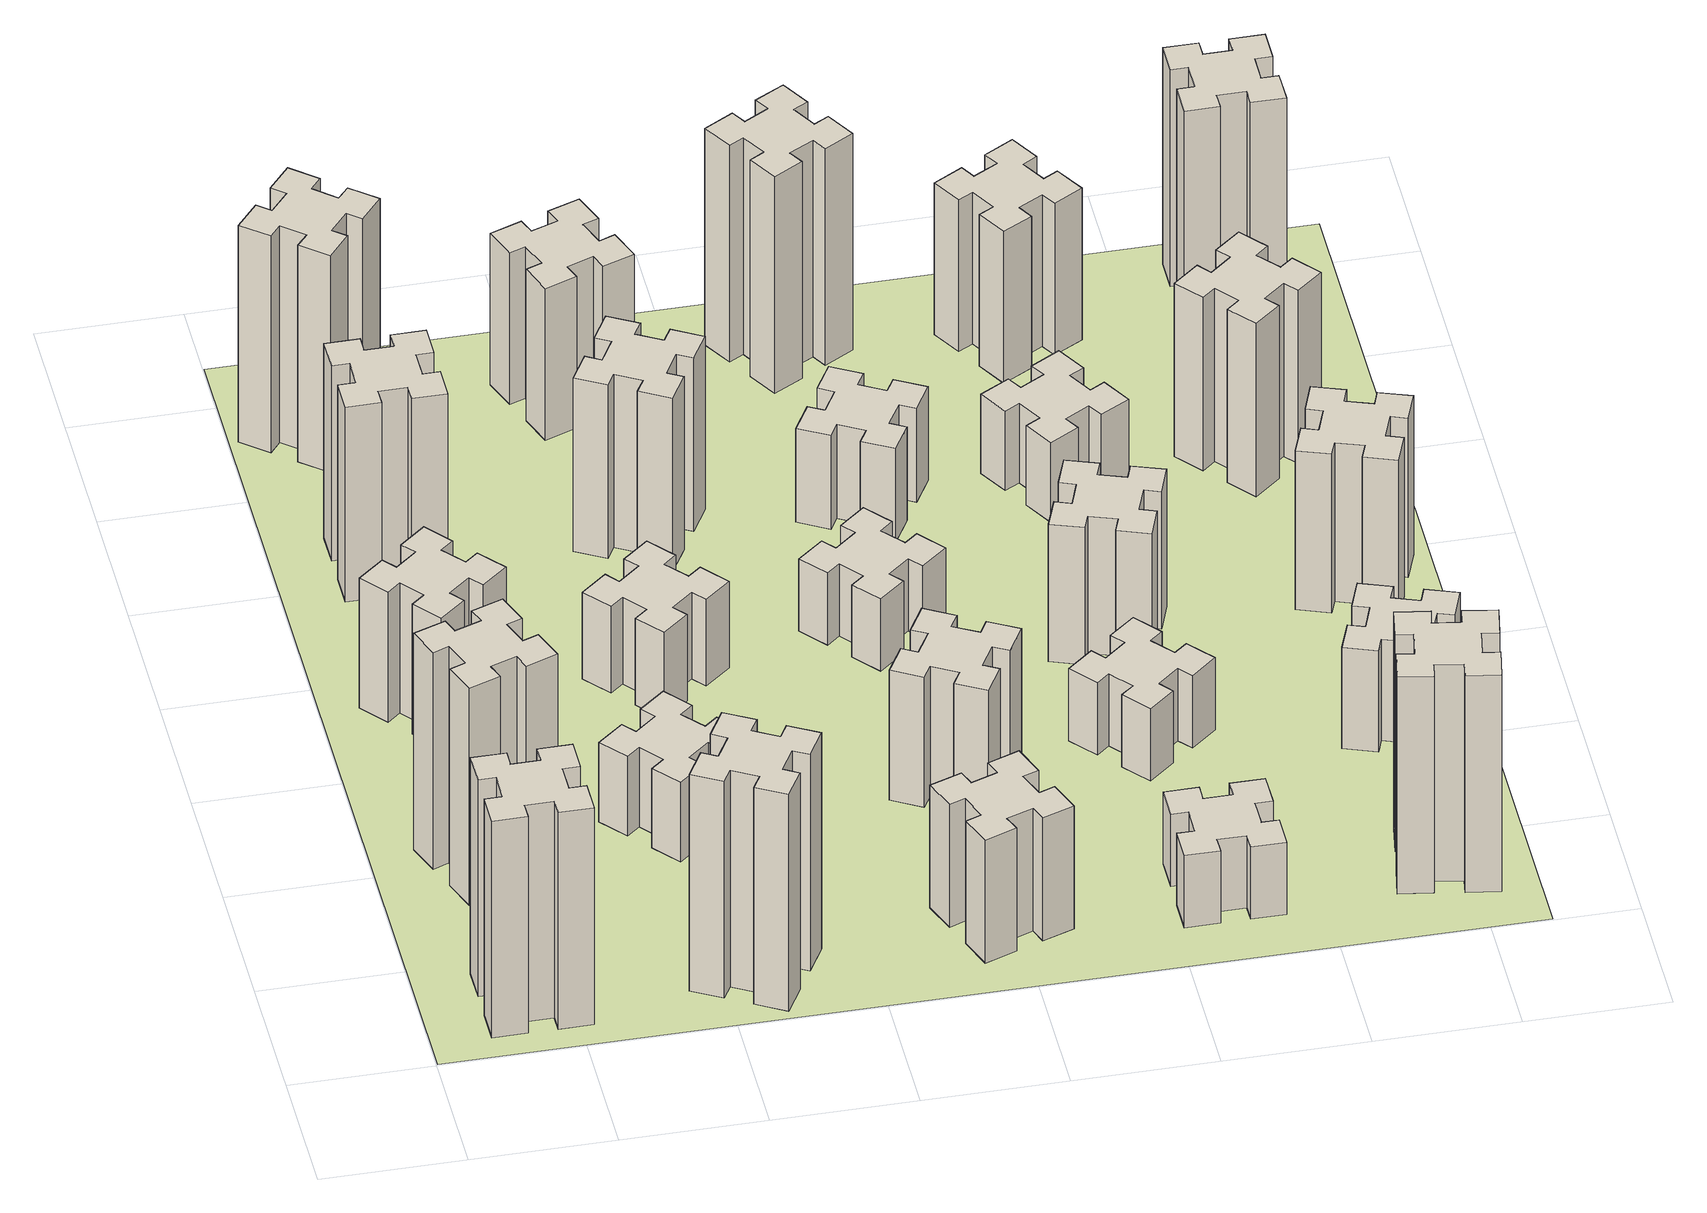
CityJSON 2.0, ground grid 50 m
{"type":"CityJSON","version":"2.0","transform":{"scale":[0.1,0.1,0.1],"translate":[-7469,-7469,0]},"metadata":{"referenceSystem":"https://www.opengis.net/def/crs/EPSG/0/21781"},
"CityObjects":{
"building1":{"type":"Building","attributes":{"class":"1000","function":"1000","usage":"1000","yearOfConstruction":2016,"roofType":"1000","measuredHeight":90,"storeysAboveGround":30,"storeysBelowGround":0},"geometry":[{"type":"Solid","lod":"1","boundaries":[[[[0,1,2,3,4,5,6,7,8,9,10,11,12,13,14,15,16,17,18,19]],[[17,16,20,21]],[[16,15,22,20]],[[15,14,23,22]],[[14,13,24,23]],[[13,12,25,24]],[[12,11,26,25]],[[11,10,27,26]],[[10,9,28,27]],[[9,8,29,28]],[[8,7,30,29]],[[7,6,31,30]],[[6,5,32,31]],[[5,4,33,32]],[[4,3,34,33]],[[3,2,35,34]],[[2,1,36,35]],[[1,0,37,36]],[[0,19,38,37]],[[19,18,39,38]],[[18,17,21,39]],[[24,25,26,27,28,29,30,31,32,33,34,35,36,37,38,39,21,20,22,23]]]]}]},
"building2":{"type":"Building","attributes":{"class":"1000","function":"1000","usage":"1000","yearOfConstruction":2016,"roofType":"1000","measuredHeight":90,"storeysAboveGround":30,"storeysBelowGround":0},"geometry":[{"type":"Solid","lod":"1","boundaries":[[[[40,41,42,43,44,45,46,47,48,49,50,51,52,53,54,55,56,57,58,59]],[[57,56,60,61]],[[56,55,62,60]],[[55,54,63,62]],[[54,53,64,63]],[[53,52,65,64]],[[52,51,66,65]],[[51,50,67,66]],[[50,49,68,67]],[[49,48,69,68]],[[48,47,70,69]],[[47,46,71,70]],[[46,45,72,71]],[[45,44,73,72]],[[44,43,74,73]],[[43,42,75,74]],[[42,41,76,75]],[[41,40,77,76]],[[40,59,78,77]],[[59,58,79,78]],[[58,57,61,79]],[[64,65,66,67,68,69,70,71,72,73,74,75,76,77,78,79,61,60,62,63]]]]}]},
"building3":{"type":"Building","attributes":{"class":"1000","function":"1000","usage":"1000","yearOfConstruction":2016,"roofType":"1000","measuredHeight":54,"storeysAboveGround":30,"storeysBelowGround":0},"geometry":[{"type":"Solid","lod":"1","boundaries":[[[[80,81,82,83,84,85,86,87,88,89,90,91,92,93,94,95,96,97,98,99]],[[97,96,100,101]],[[96,95,102,100]],[[95,94,103,102]],[[94,93,104,103]],[[93,92,105,104]],[[92,91,106,105]],[[91,90,107,106]],[[90,89,108,107]],[[89,88,109,108]],[[88,87,110,109]],[[87,86,111,110]],[[86,85,112,111]],[[85,84,113,112]],[[84,83,114,113]],[[83,82,115,114]],[[82,81,116,115]],[[81,80,117,116]],[[80,99,118,117]],[[99,98,119,118]],[[98,97,101,119]],[[104,105,106,107,108,109,110,111,112,113,114,115,116,117,118,119,101,100,102,103]]]]}]},
"building4":{"type":"Building","attributes":{"class":"1000","function":"1000","usage":"1000","yearOfConstruction":2016,"roofType":"1000","measuredHeight":81,"storeysAboveGround":30,"storeysBelowGround":0},"geometry":[{"type":"Solid","lod":"1","boundaries":[[[[120,121,122,123,124,125,126,127,128,129,130,131,132,133,134,135,136,137,138,139]],[[137,136,140,141]],[[136,135,142,140]],[[135,134,143,142]],[[134,133,144,143]],[[133,132,145,144]],[[132,131,146,145]],[[131,130,147,146]],[[130,129,148,147]],[[129,128,149,148]],[[128,127,150,149]],[[127,126,151,150]],[[126,125,152,151]],[[125,124,153,152]],[[124,123,154,153]],[[123,122,155,154]],[[122,121,156,155]],[[121,120,157,156]],[[120,139,158,157]],[[139,138,159,158]],[[138,137,141,159]],[[144,145,146,147,148,149,150,151,152,153,154,155,156,157,158,159,141,140,142,143]]]]}]},
"building5":{"type":"Building","attributes":{"class":"1000","function":"1000","usage":"1000","yearOfConstruction":2016,"roofType":"1000","measuredHeight":90,"storeysAboveGround":30,"storeysBelowGround":0},"geometry":[{"type":"Solid","lod":"1","boundaries":[[[[160,161,162,163,164,165,166,167,168,169,170,171,172,173,174,175,176,177,178,179]],[[177,176,180,181]],[[176,175,182,180]],[[175,174,183,182]],[[174,173,184,183]],[[173,172,185,184]],[[172,171,186,185]],[[171,170,187,186]],[[170,169,188,187]],[[169,168,189,188]],[[168,167,190,189]],[[167,166,191,190]],[[166,165,192,191]],[[165,164,193,192]],[[164,163,194,193]],[[163,162,195,194]],[[162,161,196,195]],[[161,160,197,196]],[[160,179,198,197]],[[179,178,199,198]],[[178,177,181,199]],[[184,185,186,187,188,189,190,191,192,193,194,195,196,197,198,199,181,180,182,183]]]]}]},
"building6":{"type":"Building","attributes":{"class":"1000","function":"1000","usage":"1000","yearOfConstruction":2016,"roofType":"1000","measuredHeight":90,"storeysAboveGround":30,"storeysBelowGround":0},"geometry":[{"type":"Solid","lod":"1","boundaries":[[[[200,201,202,203,204,205,206,207,208,209,210,211,212,213,214,215,216,217,218,219]],[[217,216,220,221]],[[216,215,222,220]],[[215,214,223,222]],[[214,213,224,223]],[[213,212,225,224]],[[212,211,226,225]],[[211,210,227,226]],[[210,209,228,227]],[[209,208,229,228]],[[208,207,230,229]],[[207,206,231,230]],[[206,205,232,231]],[[205,204,233,232]],[[204,203,234,233]],[[203,202,235,234]],[[202,201,236,235]],[[201,200,237,236]],[[200,219,238,237]],[[219,218,239,238]],[[218,217,221,239]],[[224,225,226,227,228,229,230,231,232,233,234,235,236,237,238,239,221,220,222,223]]]]}]},
"building7":{"type":"Building","attributes":{"class":"1000","function":"1000","usage":"1000","yearOfConstruction":2016,"roofType":"1000","measuredHeight":33,"storeysAboveGround":30,"storeysBelowGround":0},"geometry":[{"type":"Solid","lod":"1","boundaries":[[[[240,241,242,243,244,245,246,247,248,249,250,251,252,253,254,255,256,257,258,259]],[[257,256,260,261]],[[256,255,262,260]],[[255,254,263,262]],[[254,253,264,263]],[[253,252,265,264]],[[252,251,266,265]],[[251,250,267,266]],[[250,249,268,267]],[[249,248,269,268]],[[248,247,270,269]],[[247,246,271,270]],[[246,245,272,271]],[[245,244,273,272]],[[244,243,274,273]],[[243,242,275,274]],[[242,241,276,275]],[[241,240,277,276]],[[240,259,278,277]],[[259,258,279,278]],[[258,257,261,279]],[[264,265,266,267,268,269,270,271,272,273,274,275,276,277,278,279,261,260,262,263]]]]}]},
"building8":{"type":"Building","attributes":{"class":"1000","function":"1000","usage":"1000","yearOfConstruction":2016,"roofType":"1000","measuredHeight":36,"storeysAboveGround":30,"storeysBelowGround":0},"geometry":[{"type":"Solid","lod":"1","boundaries":[[[[280,281,282,283,284,285,286,287,288,289,290,291,292,293,294,295,296,297,298,299]],[[297,296,300,301]],[[296,295,302,300]],[[295,294,303,302]],[[294,293,304,303]],[[293,292,305,304]],[[292,291,306,305]],[[291,290,307,306]],[[290,289,308,307]],[[289,288,309,308]],[[288,287,310,309]],[[287,286,311,310]],[[286,285,312,311]],[[285,284,313,312]],[[284,283,314,313]],[[283,282,315,314]],[[282,281,316,315]],[[281,280,317,316]],[[280,299,318,317]],[[299,298,319,318]],[[298,297,301,319]],[[304,305,306,307,308,309,310,311,312,313,314,315,316,317,318,319,301,300,302,303]]]]}]},
"building9":{"type":"Building","attributes":{"class":"1000","function":"1000","usage":"1000","yearOfConstruction":2016,"roofType":"1000","measuredHeight":72,"storeysAboveGround":30,"storeysBelowGround":0},"geometry":[{"type":"Solid","lod":"1","boundaries":[[[[320,321,322,323,324,325,326,327,328,329,330,331,332,333,334,335,336,337,338,339]],[[337,336,340,341]],[[336,335,342,340]],[[335,334,343,342]],[[334,333,344,343]],[[333,332,345,344]],[[332,331,346,345]],[[331,330,347,346]],[[330,329,348,347]],[[329,328,349,348]],[[328,327,350,349]],[[327,326,351,350]],[[326,325,352,351]],[[325,324,353,352]],[[324,323,354,353]],[[323,322,355,354]],[[322,321,356,355]],[[321,320,357,356]],[[320,339,358,357]],[[339,338,359,358]],[[338,337,341,359]],[[344,345,346,347,348,349,350,351,352,353,354,355,356,357,358,359,341,340,342,343]]]]}]},
"building10":{"type":"Building","attributes":{"class":"1000","function":"1000","usage":"1000","yearOfConstruction":2016,"roofType":"1000","measuredHeight":51,"storeysAboveGround":30,"storeysBelowGround":0},"geometry":[{"type":"Solid","lod":"1","boundaries":[[[[360,361,362,363,364,365,366,367,368,369,370,371,372,373,374,375,376,377,378,379]],[[377,376,380,381]],[[376,375,382,380]],[[375,374,383,382]],[[374,373,384,383]],[[373,372,385,384]],[[372,371,386,385]],[[371,370,387,386]],[[370,369,388,387]],[[369,368,389,388]],[[368,367,390,389]],[[367,366,391,390]],[[366,365,392,391]],[[365,364,393,392]],[[364,363,394,393]],[[363,362,395,394]],[[362,361,396,395]],[[361,360,397,396]],[[360,379,398,397]],[[379,378,399,398]],[[378,377,381,399]],[[384,385,386,387,388,389,390,391,392,393,394,395,396,397,398,399,381,380,382,383]]]]}]},
"building11":{"type":"Building","attributes":{"class":"1000","function":"1000","usage":"1000","yearOfConstruction":2016,"roofType":"1000","measuredHeight":63,"storeysAboveGround":30,"storeysBelowGround":0},"geometry":[{"type":"Solid","lod":"1","boundaries":[[[[400,401,402,403,404,405,406,407,408,409,410,411,412,413,414,415,416,417,418,419]],[[417,416,420,421]],[[416,415,422,420]],[[415,414,423,422]],[[414,413,424,423]],[[413,412,425,424]],[[412,411,426,425]],[[411,410,427,426]],[[410,409,428,427]],[[409,408,429,428]],[[408,407,430,429]],[[407,406,431,430]],[[406,405,432,431]],[[405,404,433,432]],[[404,403,434,433]],[[403,402,435,434]],[[402,401,436,435]],[[401,400,437,436]],[[400,419,438,437]],[[419,418,439,438]],[[418,417,421,439]],[[424,425,426,427,428,429,430,431,432,433,434,435,436,437,438,439,421,420,422,423]]]]}]},
"building12":{"type":"Building","attributes":{"class":"1000","function":"1000","usage":"1000","yearOfConstruction":2016,"roofType":"1000","measuredHeight":54,"storeysAboveGround":30,"storeysBelowGround":0},"geometry":[{"type":"Solid","lod":"1","boundaries":[[[[440,441,442,443,444,445,446,447,448,449,450,451,452,453,454,455,456,457,458,459]],[[457,456,460,461]],[[456,455,462,460]],[[455,454,463,462]],[[454,453,464,463]],[[453,452,465,464]],[[452,451,466,465]],[[451,450,467,466]],[[450,449,468,467]],[[449,448,469,468]],[[448,447,470,469]],[[447,446,471,470]],[[446,445,472,471]],[[445,444,473,472]],[[444,443,474,473]],[[443,442,475,474]],[[442,441,476,475]],[[441,440,477,476]],[[440,459,478,477]],[[459,458,479,478]],[[458,457,461,479]],[[464,465,466,467,468,469,470,471,472,473,474,475,476,477,478,479,461,460,462,463]]]]}]},
"building13":{"type":"Building","attributes":{"class":"1000","function":"1000","usage":"1000","yearOfConstruction":2016,"roofType":"1000","measuredHeight":30,"storeysAboveGround":30,"storeysBelowGround":0},"geometry":[{"type":"Solid","lod":"1","boundaries":[[[[480,481,482,483,484,485,486,487,488,489,490,491,492,493,494,495,496,497,498,499]],[[497,496,500,501]],[[496,495,502,500]],[[495,494,503,502]],[[494,493,504,503]],[[493,492,505,504]],[[492,491,506,505]],[[491,490,507,506]],[[490,489,508,507]],[[489,488,509,508]],[[488,487,510,509]],[[487,486,511,510]],[[486,485,512,511]],[[485,484,513,512]],[[484,483,514,513]],[[483,482,515,514]],[[482,481,516,515]],[[481,480,517,516]],[[480,499,518,517]],[[499,498,519,518]],[[498,497,501,519]],[[504,505,506,507,508,509,510,511,512,513,514,515,516,517,518,519,501,500,502,503]]]]}]},
"building14":{"type":"Building","attributes":{"class":"1000","function":"1000","usage":"1000","yearOfConstruction":2016,"roofType":"1000","measuredHeight":39,"storeysAboveGround":30,"storeysBelowGround":0},"geometry":[{"type":"Solid","lod":"1","boundaries":[[[[520,521,522,523,524,525,526,527,528,529,530,531,532,533,534,535,536,537,538,539]],[[537,536,540,541]],[[536,535,542,540]],[[535,534,543,542]],[[534,533,544,543]],[[533,532,545,544]],[[532,531,546,545]],[[531,530,547,546]],[[530,529,548,547]],[[529,528,549,548]],[[528,527,550,549]],[[527,526,551,550]],[[526,525,552,551]],[[525,524,553,552]],[[524,523,554,553]],[[523,522,555,554]],[[522,521,556,555]],[[521,520,557,556]],[[520,539,558,557]],[[539,538,559,558]],[[538,537,541,559]],[[544,545,546,547,548,549,550,551,552,553,554,555,556,557,558,559,541,540,542,543]]]]}]},
"building15":{"type":"Building","attributes":{"class":"1000","function":"1000","usage":"1000","yearOfConstruction":2016,"roofType":"1000","measuredHeight":30,"storeysAboveGround":30,"storeysBelowGround":0},"geometry":[{"type":"Solid","lod":"1","boundaries":[[[[560,561,562,563,564,565,566,567,568,569,570,571,572,573,574,575,576,577,578,579]],[[577,576,580,581]],[[576,575,582,580]],[[575,574,583,582]],[[574,573,584,583]],[[573,572,585,584]],[[572,571,586,585]],[[571,570,587,586]],[[570,569,588,587]],[[569,568,589,588]],[[568,567,590,589]],[[567,566,591,590]],[[566,565,592,591]],[[565,564,593,592]],[[564,563,594,593]],[[563,562,595,594]],[[562,561,596,595]],[[561,560,597,596]],[[560,579,598,597]],[[579,578,599,598]],[[578,577,581,599]],[[584,585,586,587,588,589,590,591,592,593,594,595,596,597,598,599,581,580,582,583]]]]}]},
"building16":{"type":"Building","attributes":{"class":"1000","function":"1000","usage":"1000","yearOfConstruction":2016,"roofType":"1000","measuredHeight":90,"storeysAboveGround":30,"storeysBelowGround":0},"geometry":[{"type":"Solid","lod":"1","boundaries":[[[[600,601,602,603,604,605,606,607,608,609,610,611,612,613,614,615,616,617,618,619]],[[617,616,620,621]],[[616,615,622,620]],[[615,614,623,622]],[[614,613,624,623]],[[613,612,625,624]],[[612,611,626,625]],[[611,610,627,626]],[[610,609,628,627]],[[609,608,629,628]],[[608,607,630,629]],[[607,606,631,630]],[[606,605,632,631]],[[605,604,633,632]],[[604,603,634,633]],[[603,602,635,634]],[[602,601,636,635]],[[601,600,637,636]],[[600,619,638,637]],[[619,618,639,638]],[[618,617,621,639]],[[624,625,626,627,628,629,630,631,632,633,634,635,636,637,638,639,621,620,622,623]]]]}]},
"building17":{"type":"Building","attributes":{"class":"1000","function":"1000","usage":"1000","yearOfConstruction":2016,"roofType":"1000","measuredHeight":30,"storeysAboveGround":30,"storeysBelowGround":0},"geometry":[{"type":"Solid","lod":"1","boundaries":[[[[640,641,642,643,644,645,646,647,648,649,650,651,652,653,654,655,656,657,658,659]],[[657,656,660,661]],[[656,655,662,660]],[[655,654,663,662]],[[654,653,664,663]],[[653,652,665,664]],[[652,651,666,665]],[[651,650,667,666]],[[650,649,668,667]],[[649,648,669,668]],[[648,647,670,669]],[[647,646,671,670]],[[646,645,672,671]],[[645,644,673,672]],[[644,643,674,673]],[[643,642,675,674]],[[642,641,676,675]],[[641,640,677,676]],[[640,659,678,677]],[[659,658,679,678]],[[658,657,661,679]],[[664,665,666,667,668,669,670,671,672,673,674,675,676,677,678,679,661,660,662,663]]]]}]},
"building18":{"type":"Building","attributes":{"class":"1000","function":"1000","usage":"1000","yearOfConstruction":2016,"roofType":"1000","measuredHeight":57,"storeysAboveGround":30,"storeysBelowGround":0},"geometry":[{"type":"Solid","lod":"1","boundaries":[[[[680,681,682,683,684,685,686,687,688,689,690,691,692,693,694,695,696,697,698,699]],[[697,696,700,701]],[[696,695,702,700]],[[695,694,703,702]],[[694,693,704,703]],[[693,692,705,704]],[[692,691,706,705]],[[691,690,707,706]],[[690,689,708,707]],[[689,688,709,708]],[[688,687,710,709]],[[687,686,711,710]],[[686,685,712,711]],[[685,684,713,712]],[[684,683,714,713]],[[683,682,715,714]],[[682,681,716,715]],[[681,680,717,716]],[[680,699,718,717]],[[699,698,719,718]],[[698,697,701,719]],[[704,705,706,707,708,709,710,711,712,713,714,715,716,717,718,719,701,700,702,703]]]]}]},
"building19":{"type":"Building","attributes":{"class":"1000","function":"1000","usage":"1000","yearOfConstruction":2016,"roofType":"1000","measuredHeight":33,"storeysAboveGround":30,"storeysBelowGround":0},"geometry":[{"type":"Solid","lod":"1","boundaries":[[[[720,721,722,723,724,725,726,727,728,729,730,731,732,733,734,735,736,737,738,739]],[[737,736,740,741]],[[736,735,742,740]],[[735,734,743,742]],[[734,733,744,743]],[[733,732,745,744]],[[732,731,746,745]],[[731,730,747,746]],[[730,729,748,747]],[[729,728,749,748]],[[728,727,750,749]],[[727,726,751,750]],[[726,725,752,751]],[[725,724,753,752]],[[724,723,754,753]],[[723,722,755,754]],[[722,721,756,755]],[[721,720,757,756]],[[720,739,758,757]],[[739,738,759,758]],[[738,737,741,759]],[[744,745,746,747,748,749,750,751,752,753,754,755,756,757,758,759,741,740,742,743]]]]}]},
"building20":{"type":"Building","attributes":{"class":"1000","function":"1000","usage":"1000","yearOfConstruction":2016,"roofType":"1000","measuredHeight":90,"storeysAboveGround":30,"storeysBelowGround":0},"geometry":[{"type":"Solid","lod":"1","boundaries":[[[[760,761,762,763,764,765,766,767,768,769,770,771,772,773,774,775,776,777,778,779]],[[777,776,780,781]],[[776,775,782,780]],[[775,774,783,782]],[[774,773,784,783]],[[773,772,785,784]],[[772,771,786,785]],[[771,770,787,786]],[[770,769,788,787]],[[769,768,789,788]],[[768,767,790,789]],[[767,766,791,790]],[[766,765,792,791]],[[765,764,793,792]],[[764,763,794,793]],[[763,762,795,794]],[[762,761,796,795]],[[761,760,797,796]],[[760,779,798,797]],[[779,778,799,798]],[[778,777,781,799]],[[784,785,786,787,788,789,790,791,792,793,794,795,796,797,798,799,781,780,782,783]]]]}]},
"building21":{"type":"Building","attributes":{"class":"1000","function":"1000","usage":"1000","yearOfConstruction":2016,"roofType":"1000","measuredHeight":63,"storeysAboveGround":30,"storeysBelowGround":0},"geometry":[{"type":"Solid","lod":"1","boundaries":[[[[800,801,802,803,804,805,806,807,808,809,810,811,812,813,814,815,816,817,818,819]],[[817,816,820,821]],[[816,815,822,820]],[[815,814,823,822]],[[814,813,824,823]],[[813,812,825,824]],[[812,811,826,825]],[[811,810,827,826]],[[810,809,828,827]],[[809,808,829,828]],[[808,807,830,829]],[[807,806,831,830]],[[806,805,832,831]],[[805,804,833,832]],[[804,803,834,833]],[[803,802,835,834]],[[802,801,836,835]],[[801,800,837,836]],[[800,819,838,837]],[[819,818,839,838]],[[818,817,821,839]],[[824,825,826,827,828,829,830,831,832,833,834,835,836,837,838,839,821,820,822,823]]]]}]},
"building22":{"type":"Building","attributes":{"class":"1000","function":"1000","usage":"1000","yearOfConstruction":2016,"roofType":"1000","measuredHeight":42,"storeysAboveGround":30,"storeysBelowGround":0},"geometry":[{"type":"Solid","lod":"1","boundaries":[[[[840,841,842,843,844,845,846,847,848,849,850,851,852,853,854,855,856,857,858,859]],[[857,856,860,861]],[[856,855,862,860]],[[855,854,863,862]],[[854,853,864,863]],[[853,852,865,864]],[[852,851,866,865]],[[851,850,867,866]],[[850,849,868,867]],[[849,848,869,868]],[[848,847,870,869]],[[847,846,871,870]],[[846,845,872,871]],[[845,844,873,872]],[[844,843,874,873]],[[843,842,875,874]],[[842,841,876,875]],[[841,840,877,876]],[[840,859,878,877]],[[859,858,879,878]],[[858,857,861,879]],[[864,865,866,867,868,869,870,871,872,873,874,875,876,877,878,879,861,860,862,863]]]]}]},
"building23":{"type":"Building","attributes":{"class":"1000","function":"1000","usage":"1000","yearOfConstruction":2016,"roofType":"1000","measuredHeight":66,"storeysAboveGround":30,"storeysBelowGround":0},"geometry":[{"type":"Solid","lod":"1","boundaries":[[[[880,881,882,883,884,885,886,887,888,889,890,891,892,893,894,895,896,897,898,899]],[[897,896,900,901]],[[896,895,902,900]],[[895,894,903,902]],[[894,893,904,903]],[[893,892,905,904]],[[892,891,906,905]],[[891,890,907,906]],[[890,889,908,907]],[[889,888,909,908]],[[888,887,910,909]],[[887,886,911,910]],[[886,885,912,911]],[[885,884,913,912]],[[884,883,914,913]],[[883,882,915,914]],[[882,881,916,915]],[[881,880,917,916]],[[880,899,918,917]],[[899,898,919,918]],[[898,897,901,919]],[[904,905,906,907,908,909,910,911,912,913,914,915,916,917,918,919,901,900,902,903]]]]}]},
"building24":{"type":"Building","attributes":{"class":"1000","function":"1000","usage":"1000","yearOfConstruction":2016,"roofType":"1000","measuredHeight":72,"storeysAboveGround":30,"storeysBelowGround":0},"geometry":[{"type":"Solid","lod":"1","boundaries":[[[[920,921,922,923,924,925,926,927,928,929,930,931,932,933,934,935,936,937,938,939]],[[937,936,940,941]],[[936,935,942,940]],[[935,934,943,942]],[[934,933,944,943]],[[933,932,945,944]],[[932,931,946,945]],[[931,930,947,946]],[[930,929,948,947]],[[929,928,949,948]],[[928,927,950,949]],[[927,926,951,950]],[[926,925,952,951]],[[925,924,953,952]],[[924,923,954,953]],[[923,922,955,954]],[[922,921,956,955]],[[921,920,957,956]],[[920,939,958,957]],[[939,938,959,958]],[[938,937,941,959]],[[944,945,946,947,948,949,950,951,952,953,954,955,956,957,958,959,941,940,942,943]]]]}]},
"building25":{"type":"Building","attributes":{"class":"1000","function":"1000","usage":"1000","yearOfConstruction":2016,"roofType":"1000","measuredHeight":90,"storeysAboveGround":30,"storeysBelowGround":0},"geometry":[{"type":"Solid","lod":"1","boundaries":[[[[960,961,962,963,964,965,966,967,968,969,970,971,972,973,974,975,976,977,978,979]],[[977,976,980,981]],[[976,975,982,980]],[[975,974,983,982]],[[974,973,984,983]],[[973,972,985,984]],[[972,971,986,985]],[[971,970,987,986]],[[970,969,988,987]],[[969,968,989,988]],[[968,967,990,989]],[[967,966,991,990]],[[966,965,992,991]],[[965,964,993,992]],[[964,963,994,993]],[[963,962,995,994]],[[962,961,996,995]],[[961,960,997,996]],[[960,979,998,997]],[[979,978,999,998]],[[978,977,981,999]],[[984,985,986,987,988,989,990,991,992,993,994,995,996,997,998,999,981,980,982,983]]]]}]},
"landuse1":{"type":"LandUse","attributes":{"name":"plot1","function":"1010"},"geometry":[{"type":"MultiSurface","lod":"1","boundaries":[[[1000,1001,1002,1003]]]}]}
},
"vertices":[
[265,325,0],[265,225,0],[205,225,0],[205,105,0],[325,105,0],[325,165,0],[425,165,0],[425,105,0],[545,105,0],[545,225,0],[485,225,0],[485,325,0],[545,325,0],[545,445,0],[425,445,0],[425,385,0],[325,385,0],[325,445,0],[205,445,0],[205,325,0],[325,385,900],[325,445,900],[425,385,900],[425,445,900],[545,445,900],[545,325,900],[485,325,900],[485,225,900],[545,225,900],[545,105,900],[425,105,900],[425,165,900],[325,165,900],[325,105,900],[205,105,900],[205,225,900],[265,225,900],[265,325,900],[205,325,900],[205,445,900],
[255,1025,0],[289,931,0],[233,910,0],[274,797,0],[387,839,0],[366,895,0],[460,929,0],[480,873,0],[593,914,0],[552,1027,0],[496,1006,0],[462,1100,0],[518,1120,0],[477,1233,0],[364,1192,0],[385,1136,0],[291,1102,0],[270,1158,0],[157,1117,0],[199,1004,0],[291,1102,900],[270,1158,900],[385,1136,900],[364,1192,900],[477,1233,900],[518,1120,900],[462,1100,900],[496,1006,900],[552,1027,900],[593,914,900],[480,873,900],[460,929,900],[366,895,900],[387,839,900],[274,797,900],[233,910,900],[289,931,900],[255,1025,900],[199,1004,900],[157,1117,900],
[492,1888,0],[427,1964,0],[473,2003,0],[396,2095,0],[304,2018,0],[343,1972,0],[266,1907,0],[228,1953,0],[136,1876,0],[213,1784,0],[259,1823,0],[323,1746,0],[277,1708,0],[354,1616,0],[446,1693,0],[408,1739,0],[484,1803,0],[523,1757,0],[615,1834,0],[538,1926,0],[484,1803,540],[523,1757,540],[408,1739,540],[446,1693,540],[354,1616,540],[277,1708,540],[323,1746,540],[259,1823,540],[213,1784,540],[136,1876,540],[228,1953,540],[266,1907,540],[343,1972,540],[304,2018,540],[396,2095,540],[473,2003,540],[427,1964,540],[492,1888,540],[538,1926,540],[615,1834,540],
[485,2545,0],[485,2645,0],[545,2645,0],[545,2765,0],[425,2765,0],[425,2705,0],[325,2705,0],[325,2765,0],[205,2765,0],[205,2645,0],[265,2645,0],[265,2545,0],[205,2545,0],[205,2425,0],[325,2425,0],[325,2485,0],[425,2485,0],[425,2425,0],[545,2425,0],[545,2545,0],[425,2485,810],[425,2425,810],[325,2485,810],[325,2425,810],[205,2425,810],[205,2545,810],[265,2545,810],[265,2645,810],[205,2645,810],[205,2765,810],[325,2765,810],[325,2705,810],[425,2705,810],[425,2765,810],[545,2765,810],[545,2645,810],[485,2645,810],[485,2545,810],[545,2545,810],[545,2425,810],
[1214,346,0],[1127,396,0],[1157,448,0],[1053,508,0],[993,404,0],[1045,374,0],[995,287,0],[943,317,0],[883,213,0],[987,153,0],[1017,205,0],[1104,155,0],[1074,103,0],[1178,43,0],[1238,147,0],[1186,177,0],[1236,264,0],[1288,234,0],[1348,338,0],[1244,398,0],[1236,264,900],[1288,234,900],[1186,177,900],[1238,147,900],[1178,43,900],[1074,103,900],[1104,155,900],[1017,205,900],[987,153,900],[883,213,900],[943,317,900],[995,287,900],[1045,374,900],[993,404,900],[1053,508,900],[1157,448,900],[1127,396,900],[1214,346,900],[1244,398,900],[1348,338,900],
[384,3387,0],[308,3452,0],[346,3498,0],[254,3575,0],[177,3483,0],[223,3444,0],[159,3368,0],[113,3406,0],[36,3314,0],[128,3237,0],[166,3283,0],[243,3219,0],[204,3173,0],[296,3096,0],[373,3188,0],[327,3226,0],[392,3303,0],[438,3264,0],[515,3356,0],[423,3433,0],[392,3303,900],[438,3264,900],[327,3226,900],[373,3188,900],[296,3096,900],[204,3173,900],[243,3219,900],[166,3283,900],[128,3237,900],[36,3314,900],[113,3406,900],[159,3368,900],[223,3444,900],[177,3483,900],[254,3575,900],[346,3498,900],[308,3452,900],[384,3387,900],[423,3433,900],[515,3356,900],
[983,1232,0],[906,1167,0],[868,1213,0],[776,1136,0],[853,1044,0],[899,1083,0],[963,1006,0],[917,968,0],[994,876,0],[1086,953,0],[1048,999,0],[1124,1063,0],[1163,1017,0],[1255,1094,0],[1178,1186,0],[1132,1148,0],[1067,1224,0],[1113,1263,0],[1036,1355,0],[944,1278,0],[1067,1224,330],[1113,1263,330],[1132,1148,330],[1178,1186,330],[1255,1094,330],[1163,1017,330],[1124,1063,330],[1048,999,330],[1086,953,330],[994,876,330],[917,968,330],[963,1006,330],[899,1083,330],[853,1044,330],[776,1136,330],[868,1213,330],[906,1167,330],[983,1232,330],[944,1278,330],[1036,1355,330],
[1083,1972,0],[1006,1907,0],[968,1953,0],[876,1876,0],[953,1784,0],[999,1823,0],[1063,1746,0],[1017,1708,0],[1094,1616,0],[1186,1693,0],[1148,1739,0],[1224,1803,0],[1263,1757,0],[1355,1834,0],[1278,1926,0],[1232,1888,0],[1167,1964,0],[1213,2003,0],[1136,2095,0],[1044,2018,0],[1167,1964,360],[1213,2003,360],[1232,1888,360],[1278,1926,360],[1355,1834,360],[1263,1757,360],[1224,1803,360],[1148,1739,360],[1186,1693,360],[1094,1616,360],[1017,1708,360],[1063,1746,360],[999,1823,360],[953,1784,360],[876,1876,360],[968,1953,360],[1006,1907,360],[1083,1972,360],[1044,2018,360],[1136,2095,360],
[1314,2666,0],[1227,2716,0],[1257,2768,0],[1153,2828,0],[1093,2724,0],[1145,2694,0],[1095,2607,0],[1043,2637,0],[983,2533,0],[1087,2473,0],[1117,2525,0],[1204,2475,0],[1174,2423,0],[1278,2363,0],[1338,2467,0],[1286,2497,0],[1336,2584,0],[1388,2554,0],[1448,2658,0],[1344,2718,0],[1336,2584,720],[1388,2554,720],[1286,2497,720],[1338,2467,720],[1278,2363,720],[1174,2423,720],[1204,2475,720],[1117,2525,720],[1087,2473,720],[983,2533,720],[1043,2637,720],[1095,2607,720],[1145,2694,720],[1093,2724,720],[1153,2828,720],[1257,2768,720],[1227,2716,720],[1314,2666,720],[1344,2718,720],[1448,2658,720],
[1965,496,0],[1871,462,0],[1850,518,0],[1737,477,0],[1779,364,0],[1835,385,0],[1869,291,0],[1813,270,0],[1854,157,0],[1967,199,0],[1946,255,0],[2040,289,0],[2060,233,0],[2173,274,0],[2132,387,0],[2076,366,0],[2042,460,0],[2098,480,0],[2057,593,0],[1944,552,0],[2042,460,510],[2098,480,510],[2076,366,510],[2132,387,510],[2173,274,510],[2060,233,510],[2040,289,510],[1946,255,510],[1967,199,510],[1854,157,510],[1813,270,510],[1869,291,510],[1835,385,510],[1779,364,510],[1737,477,510],[1850,518,510],[1871,462,510],[1965,496,510],[1944,552,510],[2057,593,510],
[1125,3456,0],[1031,3422,0],[1010,3478,0],[897,3437,0],[939,3324,0],[995,3345,0],[1029,3251,0],[973,3230,0],[1014,3117,0],[1127,3159,0],[1106,3215,0],[1200,3249,0],[1220,3193,0],[1333,3234,0],[1292,3347,0],[1236,3326,0],[1202,3420,0],[1258,3440,0],[1217,3553,0],[1104,3512,0],[1202,3420,630],[1258,3440,630],[1236,3326,630],[1292,3347,630],[1333,3234,630],[1220,3193,630],[1200,3249,630],[1106,3215,630],[1127,3159,630],[1014,3117,630],[973,3230,630],[1029,3251,630],[995,3345,630],[939,3324,630],[897,3437,630],[1010,3478,630],[1031,3422,630],[1125,3456,630],[1104,3512,630],[1217,3553,630],
[2026,1017,0],[2076,1104,0],[2128,1074,0],[2188,1178,0],[2084,1238,0],[2054,1186,0],[1967,1236,0],[1997,1288,0],[1893,1348,0],[1833,1244,0],[1885,1214,0],[1835,1127,0],[1783,1157,0],[1723,1053,0],[1827,993,0],[1857,1045,0],[1944,995,0],[1914,943,0],[2018,883,0],[2078,987,0],[1944,995,540],[1914,943,540],[1857,1045,540],[1827,993,540],[1723,1053,540],[1783,1157,540],[1835,1127,540],[1885,1214,540],[1833,1244,540],[1893,1348,540],[1997,1288,540],[1967,1236,540],[2054,1186,540],[2084,1238,540],[2188,1178,540],[2128,1074,540],[2076,1104,540],[2026,1017,540],[2078,987,540],[2018,883,540],
[1972,1988,0],[1907,2064,0],[1953,2103,0],[1876,2195,0],[1784,2118,0],[1823,2072,0],[1746,2007,0],[1708,2053,0],[1616,1976,0],[1693,1884,0],[1739,1923,0],[1803,1846,0],[1757,1808,0],[1834,1716,0],[1926,1793,0],[1888,1839,0],[1964,1903,0],[2003,1857,0],[2095,1934,0],[2018,2026,0],[1964,1903,300],[2003,1857,300],[1888,1839,300],[1926,1793,300],[1834,1716,300],[1757,1808,300],[1803,1846,300],[1739,1923,300],[1693,1884,300],[1616,1976,300],[1708,2053,300],[1746,2007,300],[1823,2072,300],[1784,2118,300],[1876,2195,300],[1953,2103,300],[1907,2064,300],[1972,1988,300],[2018,2026,300],[2095,1934,300],
[2026,2497,0],[2076,2584,0],[2128,2554,0],[2188,2658,0],[2084,2718,0],[2054,2666,0],[1967,2716,0],[1997,2768,0],[1893,2828,0],[1833,2724,0],[1885,2694,0],[1835,2607,0],[1783,2637,0],[1723,2533,0],[1827,2473,0],[1857,2525,0],[1944,2475,0],[1914,2423,0],[2018,2363,0],[2078,2467,0],[1944,2475,390],[1914,2423,390],[1857,2525,390],[1827,2473,390],[1723,2533,390],[1783,2637,390],[1835,2607,390],[1885,2694,390],[1833,2724,390],[1893,2828,390],[1997,2768,390],[1967,2716,390],[2054,2666,390],[2084,2718,390],[2188,2658,390],[2128,2554,390],[2076,2584,390],[2026,2497,390],[2078,2467,390],[2018,2363,390],
[2745,485,0],[2645,485,0],[2645,545,0],[2525,545,0],[2525,425,0],[2585,425,0],[2585,325,0],[2525,325,0],[2525,205,0],[2645,205,0],[2645,265,0],[2745,265,0],[2745,205,0],[2865,205,0],[2865,325,0],[2805,325,0],[2805,425,0],[2865,425,0],[2865,545,0],[2745,545,0],[2805,425,300],[2865,425,300],[2805,325,300],[2865,325,300],[2865,205,300],[2745,205,300],[2745,265,300],[2645,265,300],[2645,205,300],[2525,205,300],[2525,325,300],[2585,325,300],[2585,425,300],[2525,425,300],[2525,545,300],[2645,545,300],[2645,485,300],[2745,485,300],[2745,545,300],[2865,545,300],
[1844,3556,0],[1757,3506,0],[1727,3558,0],[1623,3498,0],[1683,3394,0],[1735,3424,0],[1785,3337,0],[1733,3307,0],[1793,3203,0],[1897,3263,0],[1867,3315,0],[1954,3365,0],[1984,3313,0],[2088,3373,0],[2028,3477,0],[1976,3447,0],[1926,3534,0],[1978,3564,0],[1918,3668,0],[1814,3608,0],[1926,3534,900],[1978,3564,900],[1976,3447,900],[2028,3477,900],[2088,3373,900],[1984,3313,900],[1954,3365,900],[1867,3315,900],[1897,3263,900],[1793,3203,900],[1733,3307,900],[1785,3337,900],[1735,3424,900],[1683,3394,900],[1623,3498,900],[1727,3558,900],[1757,3506,900],[1844,3556,900],[1814,3608,900],[1918,3668,900],
[2628,1099,0],[2704,1163,0],[2743,1117,0],[2835,1194,0],[2758,1286,0],[2712,1248,0],[2647,1324,0],[2693,1363,0],[2616,1455,0],[2524,1378,0],[2563,1332,0],[2486,1267,0],[2448,1313,0],[2356,1236,0],[2433,1144,0],[2479,1183,0],[2543,1106,0],[2497,1068,0],[2574,976,0],[2666,1053,0],[2543,1106,300],[2497,1068,300],[2479,1183,300],[2433,1144,300],[2356,1236,300],[2448,1313,300],[2486,1267,300],[2563,1332,300],[2524,1378,300],[2616,1455,300],[2693,1363,300],[2647,1324,300],[2712,1248,300],[2758,1286,300],[2835,1194,300],[2743,1117,300],[2704,1163,300],[2628,1099,300],[2666,1053,300],[2574,976,300],
[2682,1671,0],[2716,1765,0],[2772,1744,0],[2813,1857,0],[2700,1898,0],[2680,1842,0],[2586,1876,0],[2607,1932,0],[2494,1973,0],[2453,1860,0],[2509,1840,0],[2475,1746,0],[2419,1767,0],[2377,1654,0],[2490,1613,0],[2511,1669,0],[2605,1635,0],[2584,1579,0],[2697,1537,0],[2738,1650,0],[2605,1635,570],[2584,1579,570],[2511,1669,570],[2490,1613,570],[2377,1654,570],[2419,1767,570],[2475,1746,570],[2509,1840,570],[2453,1860,570],[2494,1973,570],[2607,1932,570],[2586,1876,570],[2680,1842,570],[2700,1898,570],[2813,1857,570],[2772,1744,570],[2716,1765,570],[2682,1671,570],[2738,1650,570],[2697,1537,570],
[2475,2584,0],[2525,2497,0],[2473,2467,0],[2533,2363,0],[2637,2423,0],[2607,2475,0],[2694,2525,0],[2724,2473,0],[2828,2533,0],[2768,2637,0],[2716,2607,0],[2666,2694,0],[2718,2724,0],[2658,2828,0],[2554,2768,0],[2584,2716,0],[2497,2666,0],[2467,2718,0],[2363,2658,0],[2423,2554,0],[2497,2666,330],[2467,2718,330],[2584,2716,330],[2554,2768,330],[2658,2828,330],[2718,2724,330],[2666,2694,330],[2716,2607,330],[2768,2637,330],[2828,2533,330],[2724,2473,330],[2694,2525,330],[2607,2475,330],[2637,2423,330],[2533,2363,330],[2473,2467,330],[2525,2497,330],[2475,2584,330],[2423,2554,330],[2363,2658,330],
[3504,475,0],[3405,492,0],[3416,551,0],[3297,572,0],[3277,454,0],[3336,444,0],[3318,345,0],[3259,356,0],[3238,237,0],[3357,217,0],[3367,276,0],[3465,258,0],[3455,199,0],[3573,178,0],[3594,297,0],[3535,307,0],[3552,405,0],[3611,395,0],[3632,513,0],[3514,534,0],[3552,405,900],[3611,395,900],[3535,307,900],[3594,297,900],[3573,178,900],[3455,199,900],[3465,258,900],[3367,276,900],[3357,217,900],[3238,237,900],[3259,356,900],[3318,345,900],[3336,444,900],[3277,454,900],[3297,572,900],[3416,551,900],[3405,492,900],[3504,475,900],[3514,534,900],[3632,513,900],
[2716,3347,0],[2666,3434,0],[2718,3464,0],[2658,3568,0],[2554,3508,0],[2584,3456,0],[2497,3406,0],[2467,3458,0],[2363,3398,0],[2423,3294,0],[2475,3324,0],[2525,3237,0],[2473,3207,0],[2533,3103,0],[2637,3163,0],[2607,3215,0],[2694,3265,0],[2724,3213,0],[2828,3273,0],[2768,3377,0],[2694,3265,630],[2724,3213,630],[2607,3215,630],[2637,3163,630],[2533,3103,630],[2473,3207,630],[2525,3237,630],[2475,3324,630],[2423,3294,630],[2363,3398,630],[2467,3458,630],[2497,3406,630],[2584,3456,630],[2554,3508,630],[2658,3568,630],[2718,3464,630],[2666,3434,630],[2716,3347,630],[2768,3377,630],[2828,3273,630],
[3351,1029,0],[3445,995,0],[3424,939,0],[3537,897,0],[3578,1010,0],[3522,1031,0],[3556,1125,0],[3612,1104,0],[3653,1217,0],[3540,1258,0],[3520,1202,0],[3426,1236,0],[3447,1292,0],[3334,1333,0],[3293,1220,0],[3349,1200,0],[3315,1106,0],[3259,1127,0],[3217,1014,0],[3330,973,0],[3315,1106,420],[3259,1127,420],[3349,1200,420],[3293,1220,420],[3334,1333,420],[3447,1292,420],[3426,1236,420],[3520,1202,420],[3540,1258,420],[3653,1217,420],[3612,1104,420],[3556,1125,420],[3522,1031,420],[3578,1010,420],[3537,897,420],[3424,939,420],[3445,995,420],[3351,1029,420],[3330,973,420],[3217,1014,420],
[3520,1942,0],[3426,1976,0],[3447,2032,0],[3334,2073,0],[3293,1960,0],[3349,1940,0],[3315,1846,0],[3259,1867,0],[3217,1754,0],[3330,1713,0],[3351,1769,0],[3445,1735,0],[3424,1679,0],[3537,1637,0],[3578,1750,0],[3522,1771,0],[3556,1865,0],[3612,1844,0],[3653,1957,0],[3540,1998,0],[3556,1865,660],[3612,1844,660],[3522,1771,660],[3578,1750,660],[3537,1637,660],[3424,1679,660],[3445,1735,660],[3351,1769,660],[3330,1713,660],[3217,1754,660],[3259,1867,660],[3315,1846,660],[3349,1940,660],[3293,1960,660],[3334,2073,660],[3447,2032,660],[3426,1976,660],[3520,1942,660],[3540,1998,660],[3653,1957,660],
[3203,2712,0],[3126,2647,0],[3088,2693,0],[2996,2616,0],[3073,2524,0],[3119,2563,0],[3183,2486,0],[3137,2448,0],[3214,2356,0],[3306,2433,0],[3268,2479,0],[3344,2543,0],[3383,2497,0],[3475,2574,0],[3398,2666,0],[3352,2628,0],[3287,2704,0],[3333,2743,0],[3256,2835,0],[3164,2758,0],[3287,2704,720],[3333,2743,720],[3352,2628,720],[3398,2666,720],[3475,2574,720],[3383,2497,720],[3344,2543,720],[3268,2479,720],[3306,2433,720],[3214,2356,720],[3137,2448,720],[3183,2486,720],[3119,2563,720],[3073,2524,720],[2996,2616,720],[3088,2693,720],[3126,2647,720],[3203,2712,720],[3164,2758,720],[3256,2835,720],
[3285,3325,0],[3385,3325,0],[3385,3265,0],[3505,3265,0],[3505,3385,0],[3445,3385,0],[3445,3485,0],[3505,3485,0],[3505,3605,0],[3385,3605,0],[3385,3545,0],[3285,3545,0],[3285,3605,0],[3165,3605,0],[3165,3485,0],[3225,3485,0],[3225,3385,0],[3165,3385,0],[3165,3265,0],[3285,3265,0],[3225,3385,900],[3165,3385,900],[3225,3485,900],[3165,3485,900],[3165,3605,900],[3285,3605,900],[3285,3545,900],[3385,3545,900],[3385,3605,900],[3505,3605,900],[3505,3485,900],[3445,3485,900],[3445,3385,900],[3505,3385,900],[3505,3265,900],[3385,3265,900],[3385,3325,900],[3285,3325,900],[3285,3265,900],[3165,3265,900],
[5,3705,0],[3705,3705,0],[3705,5,0],[5,5,0]
]}
